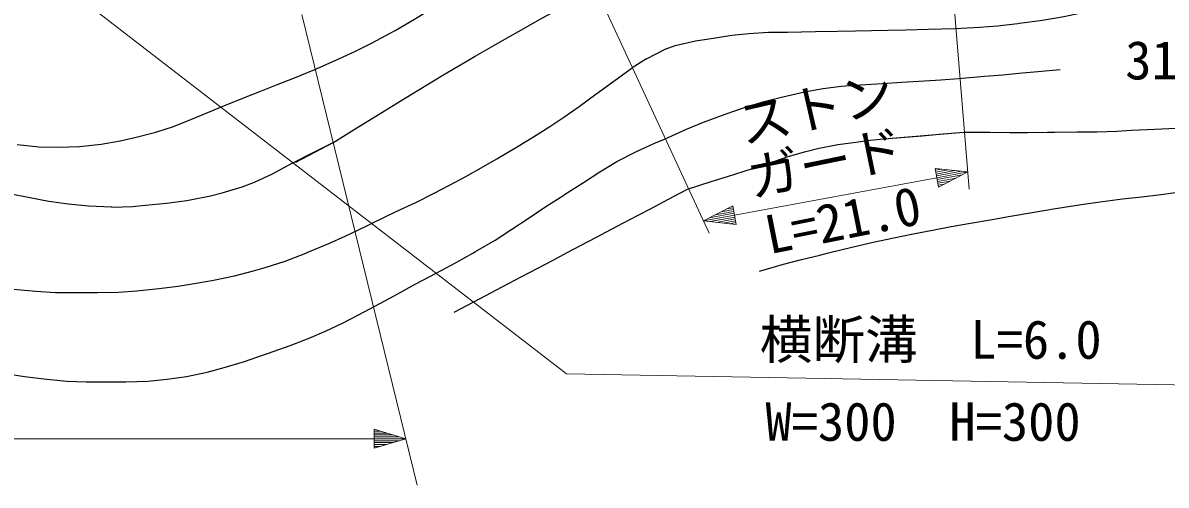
# Model space of a CAD drawing. Units: millimetres, scale not verified. Extents: x 40000 to 680000, y 20000 to 380000.
# Drawn here: x 428793 to 483082, y 275357 to 297299 of the extents above; entities that cross this region are included whole.
import ezdxf
from ezdxf.enums import TextEntityAlignment as Align

# ---------------------------------------------------------------- set-up
doc = ezdxf.new("R2010")
doc.units = ezdxf.units.MM
doc.header["$LTSCALE"] = 1000
doc.layers.add('M-BGD', color=7, linetype='Continuous', lineweight=25)
doc.layers.add('M-STR-HTXT', color=7, linetype='Continuous', lineweight=13)
doc.styles.add('ＭＳ ゴシック', font='')
doc.styles.get('ＭＳ ゴシック').set_extended_font_data('MS Gothic')

msp = doc.modelspace()

# ---------------------------------------------------------------- linework, layer by layer
at = {"layer": 'M-BGD'}
for p, q in [((458412, 295586), (457734, 295162)), ((469503, 291776), (473482, 292114)), ((443510, 291606), (441732, 290675))]:
    msp.add_line(p, q, dxfattribs=at)
for points in [[(442664, 295078), (443770, 295580), (444617, 295975), (445380, 296354), (446232, 296808), (446474, 296940), (447389, 297469), (448180, 297959), (448982, 298462), (449691, 298888), (450581, 299417), (451379, 299880), (452231, 300327), (453110, 300746), (453925, 301092), (454771, 301428)], [(443510, 291606), (444651, 292311), (445636, 292921), (446501, 293456), (447282, 293936), (448013, 294381), (448731, 294812), (449470, 295249), (450266, 295712), (451154, 296222), (451675, 296518), (452577, 297028), (453333, 297454), (454081, 297869), (454956, 298347), (455956, 298888)], [(473059, 297025), (474214, 297096), (475079, 297163), (476038, 297270), (476107, 297279), (477108, 297409), (478056, 297568), (478308, 297618), (479413, 297850), (480443, 298079), (481414, 298306), (482342, 298530), (483242, 298753)], [(465100, 296856), (466427, 296884), (467472, 296906), (468330, 296924), (469094, 296941), (469861, 296957), (470724, 296975), (471778, 296998), (473059, 297025)], [(458412, 295586), (459301, 296044), (459773, 296220), (460727, 296444), (461472, 296552), (462451, 296709), (463264, 296800), (464195, 296854), (465100, 296856)], [(438176, 293300), (439322, 293754), (440129, 294073), (440837, 294354), (441686, 294690), (442664, 295078)], [(445373, 287796), (446526, 288338), (447479, 288794), (448299, 289198), (449057, 289589), (449821, 290003), (450660, 290476), (451300, 290844), (452233, 291394), (453041, 291887), (453773, 292355), (454478, 292828), (455205, 293335), (456004, 293907), (456924, 294574), (457734, 295162)], [(473228, 294654), (474457, 294762), (475323, 294838), (476081, 294905), (476987, 294984), (478054, 295078)], [(459258, 291776), (460314, 292246), (461118, 292584), (462012, 292917), (462137, 292961), (463115, 293294), (464001, 293560), (464880, 293791), (465908, 294027), (466797, 294184), (467646, 294287), (468552, 294359), (469614, 294426), (470519, 294485)], [(470519, 294485), (471600, 294553), (472391, 294602), (473228, 294654)], [(428524, 291522), (429554, 291418), (430476, 291398), (431488, 291437), (432506, 291536), (433419, 291707), (434112, 291860), (435110, 292110), (435939, 292379), (436771, 292706), (437774, 293130), (438176, 293300)], [(469503, 291776), (470686, 291876), (471495, 291945), (472305, 292014), (473482, 292114)], [(473482, 292114), (474718, 292105), (475657, 292100), (476499, 292101), (477445, 292110), (477800, 292114), (478856, 292123), (479784, 292132), (480740, 292161), (481441, 292199), (482540, 292260), (483536, 292306)], [(441648, 290675), (442551, 291127), (443404, 291553), (443510, 291606)], [(448421, 285426), (449373, 285929), (450164, 286374), (450284, 286442), (451213, 286992), (452019, 287509), (452781, 288018), (453575, 288549), (454480, 289128), (454517, 289151), (455410, 289723), (456191, 290233), (456991, 290714), (457904, 291183), (458748, 291570), (459258, 291776)], [(464084, 290590), (465133, 290953), (465965, 291201), (466522, 291332), (467489, 291518), (468108, 291612), (469025, 291727), (469503, 291776)], [(428157, 289194), (429119, 289006), (430027, 288843), (430939, 288712), (431910, 288615), (432997, 288559), (433012, 288558), (433994, 288584), (434620, 288643), (435621, 288740), (436586, 288871), (436737, 288897), (437700, 289090), (438261, 289236), (439201, 289524), (439785, 289744), (440648, 290127), (441544, 290617), (441648, 290675)], [(460359, 289405), (461485, 289763), (462254, 290008), (463040, 290258), (464084, 290590)], [(449276, 283566), (450503, 284212), (451551, 284765), (452456, 285242), (453250, 285660), (453968, 286038), (454642, 286393), (455308, 286744), (455999, 287108), (456749, 287503), (457591, 287947), (458559, 288457), (459688, 289052), (460359, 289405)], [(463770, 285521), (464907, 285838), (465761, 286061), (466636, 286279), (467057, 286384), (468152, 286651), (469176, 286887), (470145, 287099), (471074, 287290), (471981, 287467), (472880, 287633), (473788, 287794), (474721, 287954), (475694, 288120), (476724, 288295), (477826, 288485), (477943, 288505), (479042, 288683), (480056, 288824), (481010, 288941), (481928, 289047), (482834, 289155), (483752, 289277)], [(428355, 284664), (429412, 284557), (430345, 284507), (431280, 284493), (432334, 284494), (433328, 284511), (434197, 284579), (435248, 284692), (436170, 284805), (437111, 284952), (437838, 285087), (438838, 285294), (439746, 285522), (440293, 285680), (441252, 285995), (442148, 286338), (442410, 286442), (443326, 286819), (444105, 287177), (445057, 287641), (445373, 287796)], [(428169, 280629), (428863, 280515), (429932, 280379), (430882, 280299), (431798, 280262), (432767, 280254), (433689, 280261), (434722, 280295), (435642, 280382), (436568, 280515), (437537, 280717), (438346, 280938), (439313, 281225), (440225, 281534), (440462, 281616), (441488, 281984), (442386, 282336), (443200, 282687), (443969, 283049), (444734, 283437), (445538, 283864), (446420, 284343), (447422, 284889), (448421, 285426)]]:
    msp.add_lwpolyline(points, dxfattribs=at)
at = {"layer": 'M-STR-HTXT'}
for p, q in [((473736, 289410), (472291, 306792)), ((454340, 302487), (461382, 287316)), ((442040, 297697), (447510, 275357)), ((462587, 288171), (472194, 289948)), ((473669, 290221), (472112, 290391)), ((472112, 290391), (472276, 289506)), ((472423, 290357), (472128, 290302)), ((472145, 290214), (472735, 290323)), ((473046, 290289), (472161, 290125)), ((472177, 290037), (473357, 290255)), ((473669, 290221), (472194, 289948)), ((472210, 289860), (473390, 290078)), ((473112, 289935), (472227, 289771)), ((473669, 290221), (472276, 289506)), ((472243, 289683), (472833, 289792)), ((472554, 289649), (472259, 289594)), ((461112, 287898), (462505, 288614)), ((461669, 288184), (462554, 288348)), ((462537, 288437), (461947, 288328)), ((462226, 288471), (462521, 288525)), ((462668, 287729), (462505, 288614)), ((461112, 287898), (462587, 288171)), ((461112, 287898), (462668, 287729)), ((462570, 288260), (461390, 288041)), ((462603, 288083), (461423, 287864)), ((461734, 287830), (462619, 287994)), ((462636, 287906), (462046, 287797)), ((462357, 287763), (462652, 287817)), ((446971, 277557), (445471, 278007)), ((445471, 278007), (445471, 277107)), ((395200, 277557), (445471, 277557)), ((445771, 277917), (445471, 277917)), ((445471, 277827), (446071, 277827)), ((446371, 277737), (445471, 277737)), ((445471, 277647), (446671, 277647)), ((446971, 277557), (445471, 277107)), ((446971, 277557), (445471, 277557)), ((445471, 277467), (446671, 277467)), ((446371, 277377), (445471, 277377)), ((445471, 277287), (446071, 277287)), ((445771, 277197), (445471, 277197))]:
    msp.add_line(p, q, dxfattribs=at)
msp.add_lwpolyline([(489564, 279999), (454610, 280633), (423086, 304948)], dxfattribs=at)

# ---------------------------------------------------------------- texts
at = {"layer": 'M-BGD', "style": 'ＭＳ ゴシック'}
msp.add_text('310', height=1833, dxfattribs=at).set_placement((483011, 294063), align=Align.BOTTOM_CENTER)
at = {"layer": 'M-STR-HTXT', "style": 'ＭＳ ゴシック'}
for s, rotation, p in [('ストン', 12.886, (466776, 291829)), ('ガード', 11.646, (467189, 289232)), ('L=21.0', 11.306, (468018, 286509))]:
    msp.add_text(s, height=1833, rotation=rotation, dxfattribs=at).set_placement(p, align=Align.BOTTOM_CENTER)
for s, p in [('横断溝\u3000L=6.0', (471903, 280805)), ('W=300\u3000H=300', (471538, 276910))]:
    msp.add_text(s, height=1833, dxfattribs=at).set_placement(p, align=Align.BOTTOM_CENTER)

doc.saveas('drawing.dxf')
